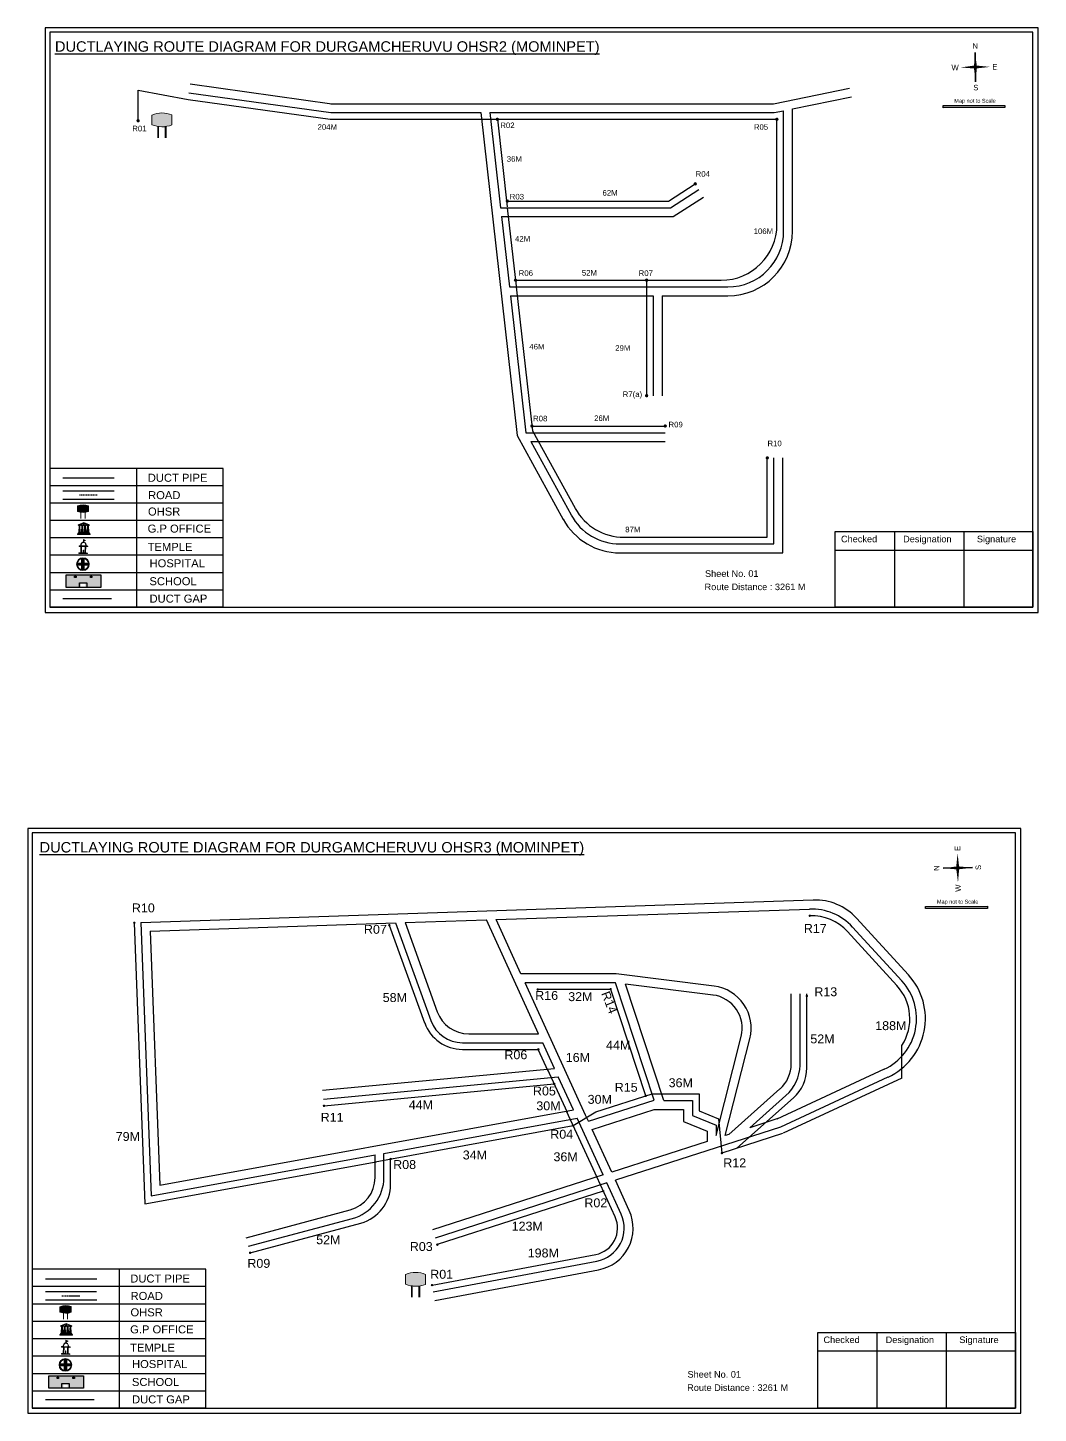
# Model space of a CAD drawing. Header units: inches. Extents: x 1512 to 7627, y 399 to 2397.
# Drawn here: x 3650 to 4556, y 399 to 1642 of the extents above; entities that cross this region are included whole.
import ezdxf

# ---------------------------------------------------------------- set-up
doc = ezdxf.new("R2010")
doc.units = ezdxf.units.IN
doc.header["$MEASUREMENT"] = 0
doc.linetypes.add('DASHEDX2', pattern=[1.5, 1, -0.5])
for name, color, linetype in [('LANDMARK', 7, 'Continuous'), ('OHT', 7, 'Continuous'), ('pipe', 5, 'Continuous')]:
    doc.layers.add(name, color=color, linetype=linetype)
doc.styles.get("Standard").update_dxf_attribs({"font": 'arial.ttf'})

# ---------------------------------------------------------------- blocks, each defined once
blk = doc.blocks.new('OHT')
at = {"linetype": 'Continuous', "lineweight": 0, "true_color": 0x0ffffc}
blk.add_hatch(color=4, dxfattribs=at).paths.add_polyline_path([(0.012, 1), (0, 1, 0.101323), (-0.4, 0.916), (-0.4, 0.525, 0.194075), (0.399, 0.521), (0.399, 0.921, 0.097877)])
at = {"color": 4, "linetype": 'Continuous', "lineweight": 0, "true_color": 0x0ffffc, "flags": 128}
for points in [[(-0.4, 0.525), (-0.4, 0.916)], [(0.399, 0.521), (0.399, 0.921)]]:
    blk.add_lwpolyline(points, dxfattribs=at)
at = {"color": 4, "linetype": 'Continuous', "lineweight": 0, "true_color": 0x0ffffc, "const_width": 0.075, "flags": 128}
for points in [[(-0.15, 0), (-0.15, 0.475)], [(0.15, 0), (0.15, 0.473)]]:
    blk.add_lwpolyline(points, dxfattribs=at)
at = {"color": 4, "linetype": 'Continuous', "lineweight": 0, "true_color": 0x0ffffc}
for centre, radius, start, end in [((0.006, -0.019), 1.019, 67.3109, 113.4711), ((0.004, 1.513), 1.068, 247.7682, 291.7007)]:
    blk.add_arc(centre, radius, start, end, dxfattribs=at)
blk = doc.blocks.new('Government_Office')
at = {"linetype": 'Continuous', "lineweight": 0, "true_color": 0xff0000}
for points in [[(-0.5, 0.05), (0.5, 0.05), (0.5, 0), (-0.5, 0)], [(-0.45, 0.08), (-0.45, 0.12), (0.45, 0.12), (0.45, 0.08)], [(-0.4, 0.14), (-0.4, 0.18), (0.4, 0.18), (0.4, 0.14)]]:
    blk.add_hatch(color=1, dxfattribs=at).paths.add_polyline_path(points)
h = blk.add_hatch(color=1, dxfattribs=at)
h.paths.add_polyline_path([(0.44, 0.72), (0.45, 0.75), (0, 0.93), (-0.45, 0.75), (-0.44, 0.72)])
h.paths.add_polyline_path([(0.36, 0.75), (-0.36, 0.75), (0, 0.9)], flags=16)
h.paths.add_polyline_path([(0, 0.78, -1), (0, 0.87, -1)], flags=0)
h = blk.add_hatch(color=1, dxfattribs=at)
edge = h.paths.add_edge_path()
edge.add_line((-0.27, 0.2), (-0.3, 0.68))
edge.add_line((-0.3, 0.68), (-0.29, 0.68))
edge.add_arc((-0.28, 0.69), 0.0176, 225.304, 441.5659)
edge.add_line((-0.28, 0.7), (-0.39, 0.7))
edge.add_arc((-0.39, 0.69), 0.0176, 98.4341, 314.696)
edge.add_line((-0.38, 0.68), (-0.37, 0.68))
edge.add_line((-0.37, 0.68), (-0.4, 0.2))
edge.add_line((-0.4, 0.2), (-0.27, 0.2))
h = blk.add_hatch(color=1, dxfattribs=at)
edge = h.paths.add_edge_path()
edge.add_line((-0.05, 0.2), (-0.07, 0.68))
edge.add_line((-0.07, 0.68), (-0.07, 0.68))
edge.add_arc((-0.05, 0.69), 0.0176, 225.304, 441.5659)
edge.add_line((-0.05, 0.7), (-0.17, 0.7))
edge.add_arc((-0.17, 0.69), 0.0176, 98.4341, 314.696)
edge.add_line((-0.16, 0.68), (-0.15, 0.68))
edge.add_line((-0.15, 0.68), (-0.18, 0.2))
edge.add_line((-0.18, 0.2), (-0.05, 0.2))
h = blk.add_hatch(color=1, dxfattribs=at)
edge = h.paths.add_edge_path()
edge.add_arc((0, 0.83), 0.0467, 90, 270)
edge.add_arc((0, 0.83), 0.0467, 270, 450)
h = blk.add_hatch(color=1, dxfattribs=at)
edge = h.paths.add_edge_path()
edge.add_line((0.18, 0.2), (0.15, 0.68))
edge.add_line((0.15, 0.68), (0.16, 0.68))
edge.add_arc((0.17, 0.69), 0.0176, 225.304, 441.5659)
edge.add_line((0.17, 0.7), (0.05, 0.7))
edge.add_arc((0.05, 0.69), 0.0176, 98.4341, 314.696)
edge.add_line((0.07, 0.68), (0.07, 0.68))
edge.add_line((0.07, 0.68), (0.05, 0.2))
edge.add_line((0.05, 0.2), (0.18, 0.2))
h = blk.add_hatch(color=1, dxfattribs=at)
edge = h.paths.add_edge_path()
edge.add_line((0.4, 0.2), (0.37, 0.68))
edge.add_line((0.37, 0.68), (0.38, 0.68))
edge.add_arc((0.39, 0.69), 0.0176, 225.304, 441.5659)
edge.add_line((0.4, 0.7), (0.28, 0.7))
edge.add_arc((0.28, 0.69), 0.0176, 98.4341, 314.696)
edge.add_line((0.29, 0.68), (0.3, 0.68))
edge.add_line((0.3, 0.68), (0.27, 0.2))
edge.add_line((0.27, 0.2), (0.4, 0.2))
at = {"color": 1, "linetype": 'Continuous', "lineweight": 0, "true_color": 0xff0000, "flags": 128}
for points in [[(-0.5, 0.05), (0.5, 0.05), (0.5, 0), (-0.5, 0)], [(-0.45, 0.75), (-0.44, 0.72), (0.44, 0.72), (0.45, 0.75), (0, 0.93)], [(-0.45, 0.08), (-0.45, 0.12), (0.45, 0.12), (0.45, 0.08)], [(-0.4, 0.14), (-0.4, 0.18), (0.4, 0.18), (0.4, 0.14)], [(-0.36, 0.75), (0.36, 0.75), (0, 0.9)]]:
    blk.add_lwpolyline(points, close=True, dxfattribs=at)
for points in [[(-0.27, 0.2), (-0.3, 0.68), (-0.29, 0.68, 1.379694), (-0.28, 0.7), (-0.39, 0.7, 1.379694), (-0.38, 0.68), (-0.37, 0.68), (-0.4, 0.2)], [(-0.05, 0.2), (-0.07, 0.68), (-0.07, 0.68, 1.379694), (-0.05, 0.7), (-0.17, 0.7, 1.379694), (-0.16, 0.68), (-0.15, 0.68), (-0.18, 0.2)], [(0, 0.87, 1), (0, 0.78, 1)], [(0.18, 0.2), (0.15, 0.68), (0.16, 0.68, 1.379694), (0.17, 0.7), (0.05, 0.7, 1.379694), (0.07, 0.68), (0.07, 0.68), (0.05, 0.2)], [(0.4, 0.2), (0.37, 0.68), (0.38, 0.68, 1.379694), (0.4, 0.7), (0.28, 0.7, 1.379694), (0.29, 0.68), (0.3, 0.68), (0.27, 0.2)]]:
    blk.add_lwpolyline(points, format="xyb", close=True, dxfattribs=at)
blk = doc.blocks.new('Temple')
at = {"linetype": 'Continuous', "lineweight": 0, "true_color": 0xe66000}
blk.add_hatch(color=32, dxfattribs=at).paths.add_polyline_path([(-0.006, 1), (0.147, 0.931), (0, 0.85)])
at = {"linetype": 'Continuous', "lineweight": 0, "true_color": 0xff0000}
h = blk.add_hatch(color=1, dxfattribs=at)
edge = h.paths.add_edge_path()
edge.add_line((0.175, 0.49), (0.225, 0.49))
edge.add_line((0.225, 0.49), (0.225, 0.497))
edge.add_line((0.225, 0.497), (0.307, 0.497))
edge.add_line((0.307, 0.497), (0.307, 0.533))
edge.add_line((0.307, 0.533), (0.257, 0.533))
edge.add_line((0.257, 0.533), (0.257, 0.54))
edge.add_line((0.257, 0.54), (0.2, 0.54))
edge.add_spline(control_points=[(0.2, 0.54), (0.2, 0.589), (0.19, 0.638), (0.142, 0.743), (0.092, 0.79), (0.027, 0.805), (0.02, 0.806), (0.012, 0.806)], knot_values=[4.712389, 4.712389, 4.712389, 4.712389, 5.278166, 5.278166, 6.117402, 6.117402, 6.223801, 6.223801, 6.223801, 6.223801], degree=3, periodic=0)
edge.add_line((0.012, 0.806), (0.012, 0.79))
edge.add_line((0.012, 0.79), (-0.012, 0.79))
edge.add_line((-0.012, 0.79), (-0.012, 0.806))
edge.add_spline(control_points=[(-0.012, 0.806), (-0.055, 0.802), (-0.096, 0.781), (-0.171, 0.699), (-0.197, 0.628), (-0.2, 0.55), (-0.2, 0.545), (-0.2, 0.54)], knot_values=[6.343965, 6.343965, 6.343965, 6.343965, 6.956638, 6.956638, 7.795874, 7.795874, 7.853982, 7.853982, 7.853982, 7.853982], degree=3, periodic=0)
edge.add_line((-0.2, 0.54), (-0.257, 0.54))
edge.add_line((-0.257, 0.54), (-0.257, 0.533))
edge.add_line((-0.257, 0.533), (-0.307, 0.533))
edge.add_line((-0.307, 0.533), (-0.307, 0.497))
edge.add_line((-0.307, 0.497), (-0.225, 0.497))
edge.add_line((-0.225, 0.497), (-0.225, 0.49))
edge.add_line((-0.225, 0.49), (-0.175, 0.49))
edge.add_line((-0.175, 0.49), (-0.175, 0.07))
edge.add_arc((-0.205, 0.07), 0.03, -90, 0, ccw=False)
edge.add_line((-0.205, 0.04), (-0.257, 0.04))
edge.add_line((-0.257, 0.04), (-0.257, 0.033))
edge.add_line((-0.257, 0.033), (-0.307, 0.033))
edge.add_line((-0.307, 0.033), (-0.307, 0))
edge.add_line((-0.307, 0), (0.307, 0))
edge.add_line((0.307, 0), (0.307, 0.033))
edge.add_line((0.307, 0.033), (0.257, 0.033))
edge.add_line((0.257, 0.033), (0.257, 0.04))
edge.add_line((0.257, 0.04), (0.205, 0.04))
edge.add_arc((0.205, 0.07), 0.03, 180, 270, ccw=False)
edge.add_line((0.175, 0.07), (0.175, 0.49))
h.paths.add_polyline_path([(0.125, 0.07, -0.414214), (0.095, 0.04), (0.05, 0.04), (0.05, 0.033), (-0.05, 0.033), (-0.05, 0.04), (-0.095, 0.04, -0.414214), (-0.125, 0.07), (-0.125, 0.497), (0.125, 0.497)], flags=16)
edge = h.paths.add_edge_path(flags=16)
edge.add_ellipse((0, 0.54), major_axis=(0, 0.242), ratio=0.722808, start_angle=270, end_angle=450, ccw=False)
edge.add_line((0.175, 0.54), (-0.175, 0.54))
h.paths.add_polyline_path([(0.012, 0.23), (0.012, 0.07), (-0.012, 0.07), (-0.012, 0.23)], flags=0)
h = blk.add_hatch(color=1, dxfattribs=at)
edge = h.paths.add_edge_path()
edge.add_line((0.012, 0.857), (0, 0.85))
edge.add_line((0, 0.85), (-0.003, 0.925))
edge.add_line((-0.003, 0.925), (-0.012, 0.925))
edge.add_line((-0.012, 0.925), (-0.012, 0.806))
edge.add_spline(control_points=[(-0.012, 0.806), (-0.004, 0.807), (0.004, 0.807), (0.012, 0.806)], knot_values=[6.223801, 6.223801, 6.223801, 6.223801, 6.343965, 6.343965, 6.343965, 6.343965], degree=3, periodic=0)
edge.add_line((0.012, 0.806), (0.012, 0.857))
h = blk.add_hatch(color=1, dxfattribs=at)
edge = h.paths.add_edge_path()
edge.add_line((0.012, 0.79), (0.012, 0.806))
edge.add_spline(control_points=[(0.012, 0.806), (0.004, 0.807), (-0.004, 0.807), (-0.012, 0.806)], knot_values=[6.223801, 6.223801, 6.223801, 6.223801, 6.343965, 6.343965, 6.343965, 6.343965], degree=3, periodic=0)
edge.add_line((-0.012, 0.806), (-0.012, 0.79))
edge.add_line((-0.012, 0.79), (0.012, 0.79))
at = {"color": 32, "linetype": 'Continuous', "lineweight": 0, "true_color": 0xe66000, "flags": 128}
blk.add_lwpolyline([(-0.006, 1), (0.147, 0.931), (0, 0.85), (-0.006, 1)], dxfattribs=at)
at = {"color": 1, "linetype": 'Continuous', "lineweight": 0, "true_color": 0xff0000, "flags": 128}
blk.add_lwpolyline([(0.2, 0.54), (0.257, 0.54), (0.257, 0.533), (0.307, 0.533), (0.307, 0.497), (0.225, 0.497), (0.225, 0.49), (0.175, 0.49), (0.175, 0.07, 0.414214), (0.205, 0.04), (0.257, 0.04), (0.257, 0.033), (0.307, 0.033), (0.307, 0), (-0.307, 0), (-0.307, 0.033), (-0.257, 0.033), (-0.257, 0.04), (-0.205, 0.04, 0.414214), (-0.175, 0.07), (-0.175, 0.49), (-0.225, 0.49), (-0.225, 0.497), (-0.307, 0.497), (-0.307, 0.533), (-0.257, 0.533), (-0.257, 0.54), (-0.2, 0.54)], format="xyb", dxfattribs=at)
blk.add_lwpolyline([(-0.175, 0.54), (0.175, 0.54)], dxfattribs=at)
blk.add_lwpolyline([(0.125, 0.497), (0.125, 0.07, -0.414214), (0.095, 0.04), (0.05, 0.04), (0.05, 0.033), (-0.05, 0.033), (-0.05, 0.04), (-0.095, 0.04, -0.414214), (-0.125, 0.07), (-0.125, 0.497)], format="xyb", close=True, dxfattribs=at)
for points in [[(0.012, 0.925), (-0.012, 0.925), (-0.012, 0.79), (0.012, 0.79)], [(0.012, 0.23), (-0.012, 0.23), (-0.012, 0.07), (0.012, 0.07)]]:
    blk.add_lwpolyline(points, close=True, dxfattribs=at)
at = {"color": 1, "linetype": 'Continuous', "lineweight": 0, "true_color": 0xff0000}
blk.add_ellipse((0, 0.54), major_axis=(0, 0.242), ratio=0.722808, start_param=4.712389, end_param=7.853982, dxfattribs=at)
blk.add_open_spline([(0.2, 0.54), (0.2, 0.589), (0.19, 0.638), (0.142, 0.743), (0.092, 0.79), (-0.023, 0.816), (-0.085, 0.794), (-0.171, 0.699), (-0.197, 0.628), (-0.2, 0.55), (-0.2, 0.545), (-0.2, 0.54)], degree=3, knots=[4.712389, 4.712389, 4.712389, 4.712389, 5.278166, 5.278166, 6.117402, 6.117402, 6.956638, 6.956638, 7.795874, 7.795874, 7.853982, 7.853982, 7.853982, 7.853982], dxfattribs=at)
blk = doc.blocks.new('*U6')
at = {"color": 0, "linetype": 'DASHEDX2', "transparency": 16777216}
blk.add_line((-8.2, 0), (8, 0), dxfattribs=at)
blk = doc.blocks.new('Hospital')
at = {"linetype": 'Continuous', "lineweight": 0, "true_color": 0x000000}
h = blk.add_hatch(color=18, dxfattribs=at)
h.paths.add_polyline_path([(-0.5, 0, 1), (0.5, 0, 1)])
h.paths.add_polyline_path([(0.45, 0, -1), (-0.45, 0, -1)], flags=16)
at = {"linetype": 'Continuous', "true_color": 0xff0000}
blk.add_hatch(color=1, dxfattribs=at).paths.add_polyline_path([(-0.39, 0.08), (-0.08, 0.08), (-0.08, 0.39), (0.08, 0.39), (0.08, 0.08), (0.39, 0.08), (0.39, -0.08), (0.08, -0.08), (0.08, -0.39), (-0.08, -0.39), (-0.08, -0.08), (-0.39, -0.08)])
at = {"color": 1, "linetype": 'Continuous', "true_color": 0xff0000, "flags": 128}
blk.add_lwpolyline([(-0.39, 0.08), (-0.08, 0.08), (-0.08, 0.39), (0.08, 0.39), (0.08, 0.08), (0.39, 0.08), (0.39, -0.08), (0.08, -0.08), (0.08, -0.39), (-0.08, -0.39), (-0.08, -0.08), (-0.39, -0.08)], close=True, dxfattribs=at)
at = {"color": 18, "linetype": 'Continuous', "lineweight": 0, "true_color": 0x000000}
for radius in [0.5, 0.446]:
    blk.add_circle((0, 0), radius, dxfattribs=at)
blk = doc.blocks.new('*U10')
at = {"color": 0, "linetype": 'DASHEDX2', "transparency": 16777216}
blk.add_line((-8.2, 0), (8, 0), dxfattribs=at)

msp = doc.modelspace()

# ---------------------------------------------------------------- hatches: boundary and pattern name
at = {"true_color": 0x0093dd}
h = msp.add_hatch(color=142, dxfattribs=at)
h.dxf.hatch_style = 1
h.paths.add_polyline_path([(4470.9, 1572), (4470.9, 1570.1), (4526.4, 1570.2), (4526.4, 1572.1)])
at = {"ltscale": 0.5}
h = msp.add_hatch(color=5, dxfattribs=at)
h.dxf.hatch_style = 1
h.paths.add_polyline_path([(3750.9, 1558.4, 1), (3747.8, 1558.4, 1)])
h = msp.add_hatch(color=5, dxfattribs=at)
h.dxf.hatch_style = 1
h.paths.add_polyline_path([(4072.9, 1559.7, 1), (4069.8, 1559.7, 1)])
h = msp.add_hatch(color=5, dxfattribs=at)
h.dxf.hatch_style = 1
h.paths.add_polyline_path([(4323.5, 1559.7, 1), (4320.4, 1559.7, 1)])
h = msp.add_hatch(color=5, dxfattribs=at)
h.dxf.hatch_style = 1
h.paths.add_polyline_path([(4250.3, 1501.8, 1), (4247.2, 1501.8, 1)])
h = msp.add_hatch(color=5, dxfattribs=at)
h.dxf.hatch_style = 1
h.paths.add_polyline_path([(4081.8, 1486.4, 1), (4078.7, 1486.4, 1)])
h = msp.add_hatch(color=5, dxfattribs=at)
h.dxf.hatch_style = 1
h.paths.add_polyline_path([(4089.2, 1415.4, 1), (4086.1, 1415.4, 1)])
h = msp.add_hatch(color=5, dxfattribs=at)
h.dxf.hatch_style = 1
h.paths.add_polyline_path([(4206.7, 1415.4, 1), (4203.6, 1415.4, 1)])
h = msp.add_hatch(color=5, dxfattribs=at)
h.dxf.hatch_style = 1
h.paths.add_polyline_path([(4206.7, 1311.8, 1), (4203.6, 1311.8, 1)])
h = msp.add_hatch(color=5, dxfattribs=at)
h.dxf.hatch_style = 1
h.paths.add_polyline_path([(4103.9, 1284.6, 1), (4100.8, 1284.6, 1)])
h = msp.add_hatch(color=5, dxfattribs=at)
h.dxf.hatch_style = 1
h.paths.add_polyline_path([(4223.4, 1284.6, 1), (4220.3, 1284.6, 1)])
h = msp.add_hatch(color=5, dxfattribs=at)
h.dxf.hatch_style = 1
h.paths.add_polyline_path([(4314.9, 1256, 1), (4311.8, 1256, 1)])
at = {"true_color": 0xc8c92d}
h = msp.add_hatch(color=52, dxfattribs=at)
h.dxf.hatch_style = 1
h.paths.add_polyline_path([(3691.1, 1151), (3684.9, 1151), (3684.9, 1139.9), (3691.1, 1139.9)])
h.paths.add_polyline_path([(3715.9, 1151), (3709.7, 1151), (3709.7, 1139.9), (3715.9, 1139.9)])
at = {"true_color": 0x293189}
h = msp.add_hatch(color=177, dxfattribs=at)
h.dxf.hatch_style = 1
h.paths.add_polyline_path([(3709.7, 1151), (3691.1, 1151), (3691.1, 1139.9), (3698.1, 1139.9), (3698.1, 1143.6), (3701.9, 1143.6), (3701.9, 1139.9), (3709.7, 1139.9)])
h.paths.add_polyline_path([(3693.7, 1148.6), (3692.4, 1148.6), (3692.4, 1149.8), (3693.7, 1149.8)], flags=16)
h.paths.add_polyline_path([(3706.6, 1148.6), (3706.6, 1149.8), (3708, 1149.8), (3708, 1148.6)], flags=16)
at = {"ltscale": 0.5}
h = msp.add_hatch(color=5, dxfattribs=at)
h.dxf.hatch_style = 1
h.paths.add_polyline_path([(4352.5, 845.4, 1), (4350.3, 845.4, 1)])
at = {"true_color": 0x0093dd}
h = msp.add_hatch(color=142, dxfattribs=at)
h.dxf.hatch_style = 1
h.paths.add_polyline_path([(4455.2, 853.7), (4455.2, 851.9), (4510.7, 852), (4510.7, 853.9)])
at = {"ltscale": 0.5}
h = msp.add_hatch(color=5, dxfattribs=at)
h.dxf.hatch_style = 1
h.paths.add_polyline_path([(3747.1, 839, 1), (3744.8, 839, 1)])
h = msp.add_hatch(color=5, dxfattribs=at)
h.dxf.hatch_style = 1
h.paths.add_polyline_path([(3975.7, 836.9, 1), (3973.4, 836.9, 1)])
h = msp.add_hatch(color=5, dxfattribs=at)
h.dxf.hatch_style = 1
h.paths.add_polyline_path([(4108.7, 779.2, 1), (4106.4, 779.2, 1)])
h = msp.add_hatch(color=5, dxfattribs=at)
h.dxf.hatch_style = 1
h.paths.add_polyline_path([(4174, 779.6, 1), (4171.8, 779.6, 1)])
h = msp.add_hatch(color=5, dxfattribs=at)
h.dxf.hatch_style = 1
h.paths.add_polyline_path([(4349.9, 773.4, 1), (4347.6, 773.4, 1)])
h = msp.add_hatch(color=5, dxfattribs=at)
h.dxf.hatch_style = 1
h.paths.add_polyline_path([(4109.3, 725.5, 1), (4107, 725.5, 1)])
h = msp.add_hatch(color=5, dxfattribs=at)
h.dxf.hatch_style = 1
h.paths.add_polyline_path([(4123.5, 694.5, 1), (4121.2, 694.5, 1)])
h = msp.add_hatch(color=5, dxfattribs=at)
h.dxf.hatch_style = 1
h.paths.add_polyline_path([(4205.5, 683.8, 1), (4203.3, 683.8, 1)])
h = msp.add_hatch(color=5, dxfattribs=at)
h.dxf.hatch_style = 1
h.paths.add_polyline_path([(3917.1, 674.9, 1), (3914.8, 674.9, 1)])
h = msp.add_hatch(color=5, dxfattribs=at)
h.dxf.hatch_style = 1
h.paths.add_polyline_path([(4140.5, 657.1, 1), (4138.3, 657.1, 1)])
h = msp.add_hatch(color=5, dxfattribs=at)
h.dxf.hatch_style = 1
h.paths.add_polyline_path([(3976.8, 627.2, 1), (3974.6, 627.2, 1)])
h = msp.add_hatch(color=5, dxfattribs=at)
h.dxf.hatch_style = 1
h.paths.add_polyline_path([(4273.8, 632.5, 1), (4271.5, 632.5, 1)])
h = msp.add_hatch(color=5, dxfattribs=at)
h.dxf.hatch_style = 1
h.paths.add_polyline_path([(4167.4, 598.3, 1), (4165.2, 598.3, 1)])
h = msp.add_hatch(color=5, dxfattribs=at)
h.dxf.hatch_style = 1
h.paths.add_polyline_path([(4018.7, 550.4, 1), (4016.4, 550.4, 1)])
h = msp.add_hatch(color=5, dxfattribs=at)
h.dxf.hatch_style = 1
h.paths.add_polyline_path([(3850.9, 543.1, 1), (3848.6, 543.1, 1)])
h = msp.add_hatch(color=5, dxfattribs=at)
h.dxf.hatch_style = 1
h.paths.add_polyline_path([(4013.9, 514.1, 1), (4011.7, 514.1, 1)])
at = {"true_color": 0xc8c92d}
h = msp.add_hatch(color=52, dxfattribs=at)
h.dxf.hatch_style = 1
h.paths.add_polyline_path([(3675.4, 432.8), (3669.2, 432.8), (3669.2, 421.7), (3675.4, 421.7)])
h.paths.add_polyline_path([(3700.2, 432.8), (3694, 432.8), (3694, 421.7), (3700.2, 421.7)])
at = {"true_color": 0x293189}
h = msp.add_hatch(color=177, dxfattribs=at)
h.dxf.hatch_style = 1
h.paths.add_polyline_path([(3694, 432.8), (3675.4, 432.8), (3675.4, 421.7), (3682.4, 421.7), (3682.4, 425.4), (3686.2, 425.4), (3686.2, 421.7), (3694, 421.7)])
h.paths.add_polyline_path([(3678, 430.3), (3676.7, 430.3), (3676.7, 431.6), (3678, 431.6)], flags=16)
h.paths.add_polyline_path([(3690.9, 430.3), (3690.9, 431.6), (3692.3, 431.6), (3692.3, 430.3)], flags=16)

# ---------------------------------------------------------------- linework, layer by layer
for p, q in [((4500, 1593.3), (4499.6, 1619.6)), ((4499.6, 1619.6), (4500, 1593.3)), ((4500, 1593.3), (4499.6, 1619.6)), ((4499.8, 1606.4), (4500, 1593.3)), ((3796, 1591.4), (3923.1, 1573.6)), ((3794.9, 1583.5), (3922, 1565.7)), ((4318.8, 1573.7), (4387.1, 1587.6)), ((4336, 1569), (4388.7, 1579.8)), ((3922, 1573.7), (4318.8, 1573.7)), ((4319.6, 1565.7), (4328, 1567.4)), ((4328, 1459.4), (4328, 1567.4)), ((4336, 1459.4), (4336, 1569)), ((3922, 1565.7), (4056.6, 1565.7)), ((4056.6, 1565.7), (4089.2, 1276.1)), ((4064.7, 1565.7), (4319.6, 1565.7)), ((4064.7, 1565.7), (4074.3, 1480.4)), ((4226.6, 1480.4), (4252, 1496.7)), ((4074.3, 1480.4), (4226.6, 1480.4)), ((4229, 1472.4), (4256.3, 1490)), ((4075.2, 1472.4), (4082.3, 1409.4)), ((4075.2, 1472.4), (4229, 1472.4)), ((4082.3, 1409.4), (4278, 1409.4)), ((4083.2, 1401.4), (4097, 1278.6)), ((4083.2, 1401.4), (4211.1, 1401.4)), ((4211.1, 1401.4), (4211.1, 1311.8)), ((4219.1, 1401.4), (4278, 1401.4)), ((4219.1, 1401.4), (4219.1, 1311.8)), ((4089.2, 1276.1), (4130.4, 1200.9)), ((4097, 1278.6), (4221.8, 1278.6)), ((4101.4, 1270.6), (4137.5, 1204.8)), ((4101.4, 1270.6), (4221.8, 1270.6)), ((4319.3, 1178.8), (4319.3, 1256)), ((4327.3, 1170.8), (4327.3, 1256)), ((3670.2, 1246.5), (3670.2, 1123.2)), ((3748, 1246.5), (3748, 1122)), ((3825.7, 1230.9), (3670.2, 1230.9)), ((3681.9, 1226.6), (3727.8, 1226.6)), ((3681.9, 1219.1), (3728, 1219.1)), ((3825.7, 1215.4), (3670.2, 1215.4)), ((3825.7, 1199.8), (3670.2, 1199.8)), ((3825.7, 1184.2), (3670.2, 1184.2)), ((3825.7, 1168.7), (3670.2, 1168.7)), ((4181.3, 1178.8), (4319.3, 1178.8)), ((4181.3, 1170.8), (4327.3, 1170.8)), ((3670.2, 1153.1), (3825.7, 1153.1)), ((3670.2, 1137.6), (3825.7, 1137.6)), ((3670.2, 1123.2), (3670.2, 1122)), ((3670.2, 1123), (3670.2, 1122)), ((3825.7, 1122), (3670.2, 1122)), ((4497.2, 888.5), (4470.9, 888)), ((4470.9, 888), (4497.2, 888.5)), ((4497.2, 888.5), (4470.9, 888)), ((4484.1, 888.2), (4497.2, 888.5)), ((3751.9, 839.2), (4354.6, 859.5)), ((4070.3, 841.9), (4351.2, 851.4)), ((3751.9, 839.2), (3761.1, 594.2)), ((3760.2, 831.5), (3980.2, 838.9)), ((3980.2, 838.9), (4011.8, 751.3)), ((3988.6, 839.2), (4061.6, 841.6)), ((3988.6, 839.2), (4017.5, 759.3)), ((4108.3, 739.5), (4061.6, 841.6)), ((4092.5, 793.2), (4070.3, 841.9)), ((4389.7, 835.2), (4434, 786.9)), ((4393.2, 843.3), (4439.9, 792.3)), ((3760.2, 831.5), (3768.8, 603.7)), ((4177.9, 793.2), (4092.5, 793.2)), ((4150.5, 666.5), (4096.2, 785.2)), ((4177.4, 785.2), (4096.2, 785.2)), ((4212, 680), (4177.4, 785.2)), ((4265.7, 782.2), (4177.9, 793.2)), ((4220.6, 679.6), (4186.2, 784.1)), ((4264.7, 774.2), (4186.2, 784.1)), ((4334.8, 712.5), (4334.8, 775.3)), ((4342.7, 711.2), (4342.8, 775.3)), ((4045.7, 739.5), (4108.3, 739.5)), ((4267.4, 648.3), (4290, 737.1)), ((4275.6, 648.2), (4297.8, 735.1)), ((4040.1, 731.5), (4112, 731.5)), ((4122.5, 708.5), (4112, 731.5)), ((3914.6, 688.8), (4122.5, 708.5)), ((3915.4, 680.8), (4126, 700.8)), ((4139.5, 671.3), (4126, 700.8)), ((4418.2, 707.8), (4321.8, 663)), ((4421.5, 700.5), (4325.2, 655.8)), ((4279, 649.3), (4324.7, 690.1)), ((4297.8, 655.3), (4330.1, 684.2)), ((3768.8, 603.7), (4139.5, 671.3)), ((4153, 661), (4212, 680)), ((4156.4, 653.7), (4212, 671.6)), ((4206.3, 678.1), (4206.3, 678.1)), ((4212, 671.6), (4238.2, 671.6)), ((4220.6, 679.6), (4246.2, 679.6)), ((4238.2, 671.6), (4238.2, 660.9)), ((4246.2, 679.6), (4246.2, 666.2)), ((3969.7, 632.2), (4142.9, 663.8)), ((4166.2, 613), (4142.9, 663.8)), ((4153, 661), (4150.5, 666.5)), ((4238.2, 660.9), (4259.4, 652.2)), ((4246.2, 666.2), (4267.4, 657.6)), ((4322.7, 663.4), (4297.8, 655.3)), ((4173.9, 615.5), (4156.4, 653.7)), ((4325.2, 655.8), (4177.2, 608.1)), ((4259.4, 652.2), (4259.4, 643)), ((4267.4, 657.6), (4267.4, 648.3)), ((4279, 649.3), (4275.6, 648.2)), ((4259.4, 643), (4173.9, 615.5)), ((3761.1, 594.2), (3961.7, 630.8)), ((3961.7, 610.6), (3961.7, 630.8)), ((3969.7, 610.6), (3969.7, 632.2)), ((4166.2, 613), (4013.2, 563.8)), ((4169.5, 605.7), (4015.7, 556.2)), ((4182.3, 577.7), (4169.5, 605.7)), ((4189.6, 581), (4177.2, 608.1)), ((3846.1, 556.6), (3939.5, 581.6)), ((3848.2, 548.9), (3941.5, 573.9)), ((4013.9, 508.2), (4160.6, 535.7)), ((3654.5, 528.3), (3654.5, 405)), ((3732.3, 528.3), (3732.3, 403.8)), ((4015.4, 500.3), (4162.1, 527.9)), ((3810, 512.7), (3654.5, 512.7)), ((3810, 497.1), (3654.5, 497.1)), ((3666.2, 508.4), (3712.1, 508.4)), ((3666.2, 500.9), (3712.3, 500.9)), ((3810, 481.6), (3654.5, 481.6)), ((3810, 466), (3654.5, 466)), ((3810, 450.5), (3654.5, 450.5)), ((3654.5, 434.9), (3810, 434.9)), ((3654.5, 419.4), (3810, 419.4)), ((3654.5, 405), (3654.5, 403.8)), ((3654.5, 404.8), (3654.5, 403.8)), ((3810, 403.8), (3654.5, 403.8))]:
    msp.add_line(p, q)
at = {"color": 1}
for p, q in [((4499.6, 1619.6), (4499.8, 1606.4)), ((4470.9, 888), (4484.1, 888.2))]:
    msp.add_line(p, q, dxfattribs=at)
at = {"color": 242, "true_color": 0xcd2027}
for p, q in [((4427.3, 1189.9), (4427.3, 1122)), ((4489.5, 1189.9), (4489.5, 1122)), ((4374.3, 1173.4), (4551.5, 1173.4)), ((4411.6, 471.7), (4411.6, 403.8)), ((4473.8, 471.7), (4473.8, 403.8)), ((4358.6, 455.2), (4535.8, 455.2))]:
    msp.add_line(p, q, dxfattribs=at)
at = {"color": 5}
for p, q in [((3745.9, 839), (3755.4, 587)), ((3974.5, 836.9), (4006.2, 749.3)), ((4385.3, 831.1), (4429.5, 782.8)), ((4173.1, 779.2), (4107.6, 779.2)), ((4204.4, 683.8), (4173.1, 779.2)), ((4348.8, 708.9), (4348.8, 775.3)), ((4040.1, 725.5), (4108.1, 725.5)), ((4117, 706), (4108.1, 725.5)), ((4434, 699.7), (4434, 729.1)), ((4134.1, 668.8), (4116.2, 707.9)), ((4434, 699.7), (4327.7, 650.3)), ((3916, 674.9), (4122.3, 694.5)), ((4159.5, 669.4), (4210.1, 685.7)), ((4210.2, 685.6), (4252.2, 685.6)), ((4252.2, 685.6), (4252.2, 670.3)), ((4286.1, 636.9), (4336.7, 682.1)), ((4160.7, 610.5), (4133.4, 670.2)), ((4139.4, 657.1), (4159.5, 669.4)), ((4252.2, 670.3), (4269.7, 663.1)), ((4269.7, 663.1), (4272.6, 632.5)), ((3961.7, 624.7), (4139.4, 657.1)), ((4327, 650), (4272.6, 632.5)), ((3755.4, 587), (3962.8, 624.8)), ((3975.7, 604.5), (3975.7, 627.2)), ((4176.9, 575.2), (4160.4, 611.1)), ((4166.3, 598.3), (4017.5, 550.4)), ((3849.8, 543.1), (3949, 569.7)), ((4012.8, 514.1), (4159.5, 541.6))]:
    msp.add_line(p, q, dxfattribs=at)
for points in [[(3666.1, 1641.8), (3666.1, 1117.3), (4556.2, 1117.3), (4556.2, 1641.8)], [(3670.2, 1637.8), (3670.2, 1122), (4551.5, 1122), (4551.5, 1637.8)], [(3716, 1151), (3716, 1139.9), (3684.9, 1139.9), (3684.9, 1151)], [(3693.7, 1149.8), (3693.7, 1148.6), (3692.4, 1148.6), (3692.4, 1149.8)], [(3706.6, 1148.6), (3706.6, 1149.8), (3708, 1149.8), (3708, 1148.6)], [(3650.4, 923.6), (3650.4, 399.1), (4540.5, 399.1), (4540.5, 923.6)], [(3654.5, 919.6), (3654.5, 403.8), (4535.8, 403.8), (4535.8, 919.6)], [(3700.3, 432.8), (3700.3, 421.7), (3669.2, 421.7), (3669.2, 432.8)], [(3678, 431.6), (3678, 430.3), (3676.7, 430.3), (3676.7, 431.6)], [(3690.9, 430.3), (3690.9, 431.6), (3692.3, 431.6), (3692.3, 430.3)]]:
    msp.add_lwpolyline(points, close=True)
at = {"color": 142, "true_color": 0x0093dd}
for points in [[(4526.4, 1570.2), (4470.9, 1570.1), (4470.9, 1572), (4526.4, 1572.1), (4526.4, 1570.2)], [(4510.7, 852), (4455.2, 851.9), (4455.2, 853.7), (4510.7, 853.9), (4510.7, 852)]]:
    msp.add_lwpolyline(points, dxfattribs=at)
for points in [[(3825.7, 1122), (3825.7, 1246.5), (3670.2, 1246.5)], [(3696.7, 1139.9), (3696.7, 1144), (3703.3, 1144), (3703.3, 1139.9)], [(3810, 403.8), (3810, 528.3), (3654.5, 528.3)], [(3681, 421.7), (3681, 425.8), (3687.6, 425.8), (3687.6, 421.7)]]:
    msp.add_lwpolyline(points)
at = {"color": 242, "true_color": 0xcd2027}
for points in [[(4551.5, 1122), (4374.3, 1122), (4374.3, 1189.9), (4551.5, 1189.9)], [(4535.8, 403.8), (4358.6, 403.8), (4358.6, 471.7), (4535.8, 471.7)]]:
    msp.add_lwpolyline(points, close=True, dxfattribs=at)
for centre, radius, start, end in [((4278, 1459.4), 50, 270, 0), ((4278, 1459.4), 58, 270, 0), ((4181.3, 1228.8), 58, 208.7257, 270), ((4181.3, 1228.8), 50, 208.7257, 270), ((4356.3, 809.5), 50, 42.4764, 91.9274), ((4352.9, 801.4), 50, 42.4764, 91.9274), ((4397.1, 753.1), 50, 294.9284, 42.4764), ((4397.1, 753.1), 58, 294.9284, 42.4764), ((4260.9, 744.5), 30, 345.6999, 82.8107), ((4260.9, 744.5), 38, 345.6999, 82.8107), ((4045.7, 769.5), 30, 199.8704, 270), ((4040.1, 761.5), 30, 199.8704, 270), ((4304.8, 712.5), 30, 311.753, 0), ((4304.8, 712.5), 38, 311.753, 358.0175), ((3931.7, 610.6), 30, 285.0132, 0), ((3931.7, 610.6), 38, 285.0132, 0), ((4155.1, 565.2), 30, 280.6389, 24.5797), ((4155.1, 565.2), 38, 280.6389, 24.5797)]:
    msp.add_arc(centre, radius, start, end)
at = {"color": 5}
for centre, radius, start, end in [((4352.9, 801.4), 44, 42.4764, 91.9274), ((4397.1, 753.1), 44, 326.9437, 42.4764), ((4040.1, 761.5), 36, 199.8704, 270), ((4312.8, 708.9), 36, 311.753, 0), ((3939.7, 604.5), 36, 285.0132, 0), ((4155.1, 565.2), 24, 280.6389, 24.5797)]:
    msp.add_arc(centre, radius, start, end, dxfattribs=at)
at = {"color": 1}
for points in [[(4498.5, 1606.4), (4501.3, 1606.5), (4499.6, 1619.6)], [(4498.5, 1606.4), (4501.3, 1606.5), (4499.6, 1619.6)], [(4484.1, 886.9), (4484.1, 889.7), (4470.9, 888)], [(4484.1, 886.9), (4484.1, 889.7), (4470.9, 888)]]:
    msp.add_solid(points, dxfattribs=at)
for points in [[(4499.8, 1605.2), (4499.8, 1608), (4486.7, 1606.2)], [(4499.8, 1605.2), (4499.8, 1608), (4486.7, 1606.2)], [(4498.5, 1606.4), (4501.3, 1606.5), (4500, 1593.3)], [(4498.5, 1606.4), (4501.3, 1606.5), (4500, 1593.3)], [(4499.8, 1605.2), (4499.8, 1608), (4513, 1606.7)], [(4499.8, 1605.2), (4499.8, 1608), (4513, 1606.7)], [(4485.4, 888.3), (4482.6, 888.2), (4483.9, 901.4)], [(4485.4, 888.3), (4482.6, 888.2), (4483.9, 901.4)], [(4485.4, 888.3), (4482.6, 888.2), (4484.3, 875.1)], [(4485.4, 888.3), (4482.6, 888.2), (4484.3, 875.1)], [(4484.1, 886.9), (4484.1, 889.7), (4497.2, 888.5)], [(4484.1, 886.9), (4484.1, 889.7), (4497.2, 888.5)]]:
    msp.add_solid(points)
at = {"layer": 'OHT', "color": 5}
for p, q in [((3682, 1238), (3727.9, 1238)), ((3666.3, 519.8), (3712.2, 519.8))]:
    msp.add_line(p, q, dxfattribs=at)
at = {"layer": 'OHT', "color": 1}
for p, q in [((3682, 1129.8), (3725.6, 1129.8)), ((3666.3, 411.6), (3709.9, 411.6))]:
    msp.add_line(p, q, dxfattribs=at)
at = {"layer": 'pipe'}
for p, q in [((3749.3, 1558.4), (3749.3, 1585.9)), ((3749.3, 1585.9), (3794.1, 1577.6)), ((3794.1, 1577.6), (3921.6, 1559.7)), ((3921.6, 1559.7), (4057.3, 1559.7)), ((4057.3, 1559.7), (4322, 1559.7)), ((4071.4, 1559.7), (4080.2, 1481.1)), ((4322, 1465.4), (4322, 1559.7)), ((4224.8, 1486.4), (4248.7, 1501.8)), ((4079.6, 1486.4), (4224.8, 1486.4)), ((4080.3, 1480.4), (4088.2, 1410.1)), ((4087.6, 1415.4), (4272, 1415.4)), ((4088.3, 1409.4), (4102.8, 1280.4)), ((4205.1, 1415.4), (4205.1, 1311.8)), ((4102.4, 1284.6), (4221.8, 1284.6)), ((4102.8, 1280.4), (4141, 1210.8)), ((4313.3, 1184.8), (4313.3, 1256)), ((4184.9, 1184.8), (4313.3, 1184.8))]:
    msp.add_line(p, q, dxfattribs=at)
for centre, start, end in [((4272, 1465.4), 270, 0), ((4184.9, 1234.8), 208.7257, 270)]:
    msp.add_arc(centre, 50, start, end, dxfattribs=at)

# ---------------------------------------------------------------- block references
at = {"linetype": 'DASHEDX2'}
for name, p in [('*U6', (3704.9, 1222.8)), ('*U10', (3689.2, 504.6))]:
    msp.add_blockref(name, p, dxfattribs=at)
at = {"layer": 'LANDMARK'}
for name, p, xscale, yscale, zscale in [('Government_Office', (3700.6, 1187.4), 11.32114773247135, 11.32114773247135, 11.32114773247135), ('Hospital', (3699.9, 1160.7), 11.41772014427468, 11.41772014427468, 11.41772014427468), ('Government_Office', (3684.9, 469.2), 11.32114773247135, 11.32114773247135, 11.32114773247135), ('Hospital', (3684.2, 442.5), 11.41772014427468, 11.41772014427468, 11.41772014427468)]:
    msp.add_blockref(name, p, dxfattribs=dict(at, xscale=xscale, yscale=yscale, zscale=zscale))
at = {"layer": 'LANDMARK', "xscale": 12.62452535729322, "yscale": 12.62452535729322, "zscale": 12.62452535729322, "rotation": 358.3713438591284}
for p in [(3700.1, 1170.3), (3684.4, 452.1)]:
    msp.add_blockref('Temple', p, dxfattribs=at)
at = {"layer": 'OHT'}
for p, xscale, yscale, zscale in [((3770.7, 1543), 22.41341502807723, 22.41341502807723, 22.41341502807723), ((3700, 1201.5), 12.45189723782068, 12.45189723782068, 12.45189723782068), ((3998.1, 503.1), 22.41341502807723, 22.41341502807723, 22.41341502807723), ((3684.3, 483.3), 12.45189723782068, 12.45189723782068, 12.45189723782068)]:
    msp.add_blockref('OHT', p, dxfattribs=dict(at, xscale=xscale, yscale=yscale, zscale=zscale))

# ---------------------------------------------------------------- texts
at = {"color": 242, "true_color": 0xcd2027}
for s, p in [('%%UDUCTLAYING ROUTE DIAGRAM FOR DURGAMCHERUVU OHSR2 (MOMINPET)', (3674.8, 1620.3)), ('%%UDUCTLAYING ROUTE DIAGRAM FOR DURGAMCHERUVU OHSR3 (MOMINPET)', (3661, 902.1))]:
    msp.add_text(s, height=9.375, dxfattribs=at).set_placement(p)
for s, height, rotation, p in [('N', 4.95, 1.0063, (4497.3, 1622.9)), ('W', 4.95, 1.0063, (4478.5, 1603.6)), ('E', 4.95, 1.0063, (4515.1, 1604.3)), ('S', 4.95, 1.0063, (4498, 1585.6)), ('E', 4.95, 91.0063, (4486.3, 903.5)), ('N', 4.95, 91.0063, (4467.7, 885.7)), ('S', 4.95, 91.0063, (4505, 886.4)), ('W', 4.95, 91.0063, (4486.9, 866.9)), ('R14', 8, 291.4161, (4164.3, 775.7))]:
    msp.add_text(s, height=height, rotation=rotation).set_placement(p)
for s, height, p in [('Map not to Scale', 3.542, (4481, 1574.5)), ('R01', 5, (3744.1, 1548.9)), ('204M', 5, (3910.2, 1550.3)), ('R02', 5, (4074, 1551.8)), ('R05', 5, (4301.3, 1550.3)), ('36M', 5, (4079.8, 1521.6)), ('R04', 5, (4249.1, 1508.2)), ('R03', 5, (4082.5, 1487.8)), ('62M', 5, (4165.6, 1491.2)), ('42M', 5, (4087.2, 1450)), ('106M', 5, (4301.1, 1456.8)), ('R06', 5, (4090.5, 1419.3)), ('52M', 5, (4147.1, 1419.5)), ('R07', 5, (4198, 1419.2)), ('46M', 5, (4100, 1353.3)), ('29M', 5, (4177, 1352.1)), ('R7(a)', 5, (4183.7, 1310.6)), ('R08', 5, (4103.4, 1288.8)), ('26M', 5, (4158.1, 1289.1)), ('R09', 5, (4224.8, 1283.4)), ('R10', 5, (4313.5, 1266.5)), ('DUCT PIPE', 7.18, (3758, 1234.6)), ('ROAD ', 7.18, (3758.3, 1219)), ('OHSR', 7.18, (3758.2, 1204.3)), ('G.P OFFICE', 7.18, (3757.9, 1189)), ('87M', 5, (4186, 1189.3)), ('Checked', 5.89, (4379.4, 1180.3)), ('Designation', 5.886, (4435.1, 1180.3)), ('Signature', 5.89, (4501.2, 1180.3)), ('TEMPLE', 7.18, (3757.9, 1172.6)), ('HOSPITAL', 7.18, (3759.6, 1157.9)), ('SCHOOL', 7.18, (3759.5, 1141.8)), ('Route Distance : 3261 M', 5.886, (4257.1, 1137.4)), ('Sheet No. 01', 5.886, (4257.5, 1149.3)), ('DUCT GAP', 7.18, (3759.6, 1126.2)), ('Map not to Scale', 3.542, (4465.4, 856.2)), ('R10', 8, (3743.8, 848.4)), ('R07', 8, (3951.8, 829.2)), ('R17', 8, (4346.1, 830)), ('58M', 8, (3968.6, 768)), ('R16', 8, (4105.3, 769.9)), ('32M', 8, (4134.9, 768.8)), ('R13', 8, (4355.5, 773.2)), ('188M', 8, (4410.1, 742.8)), ('44M', 8, (4168.8, 725.3)), ('52M', 8, (4351.9, 730.9)), ('R06', 8, (4077.7, 716.7)), ('16M', 8, (4132.7, 714.3)), ('36M', 8, (4224.9, 691.6)), ('R05', 8, (4103.3, 684.2)), ('30M', 8, (4152.3, 676.7)), ('R15', 8, (4176.6, 687.5)), ('44M', 8, (3992, 671.8)), ('30M', 8, (4106.3, 670.9)), ('R11', 8, (3913, 660.6)), ('79M', 8, (3729.3, 643.4)), ('R04', 8, (4118.8, 645.4)), ('34M', 8, (4040.4, 626.8)), ('R08', 8, (3978, 618.2)), ('36M', 8, (4121.7, 625.2)), ('R12', 8, (4273.9, 619.8)), ('R02', 8, (4149.4, 583.9)), ('123M', 8, (4084.2, 563)), ('52M', 8, (3909, 550.8)), ('R03', 8, (3992.9, 544.7)), ('198M', 8, (4098.6, 538.9)), ('R09', 8, (3847.3, 529.6)), ('DUCT PIPE', 7.18, (3742.3, 516.4)), ('R01', 8, (4011.2, 519.8)), ('ROAD ', 7.18, (3742.6, 500.8)), ('OHSR', 7.18, (3742.5, 486.1)), ('G.P OFFICE', 7.18, (3742.2, 470.8)), ('TEMPLE', 7.18, (3742.2, 454.4)), ('Checked', 5.89, (4363.7, 462.1)), ('Designation', 5.886, (4419.4, 462.1)), ('Signature', 5.89, (4485.5, 462.1)), ('HOSPITAL', 7.18, (3743.9, 439.7)), ('Sheet No. 01', 5.886, (4241.8, 431.1)), ('SCHOOL', 7.18, (3743.8, 423.6)), ('Route Distance : 3261 M', 5.886, (4241.5, 419.2)), ('DUCT GAP', 7.18, (3743.9, 408))]:
    msp.add_text(s, height=height).set_placement(p)

doc.saveas('drawing.dxf')
